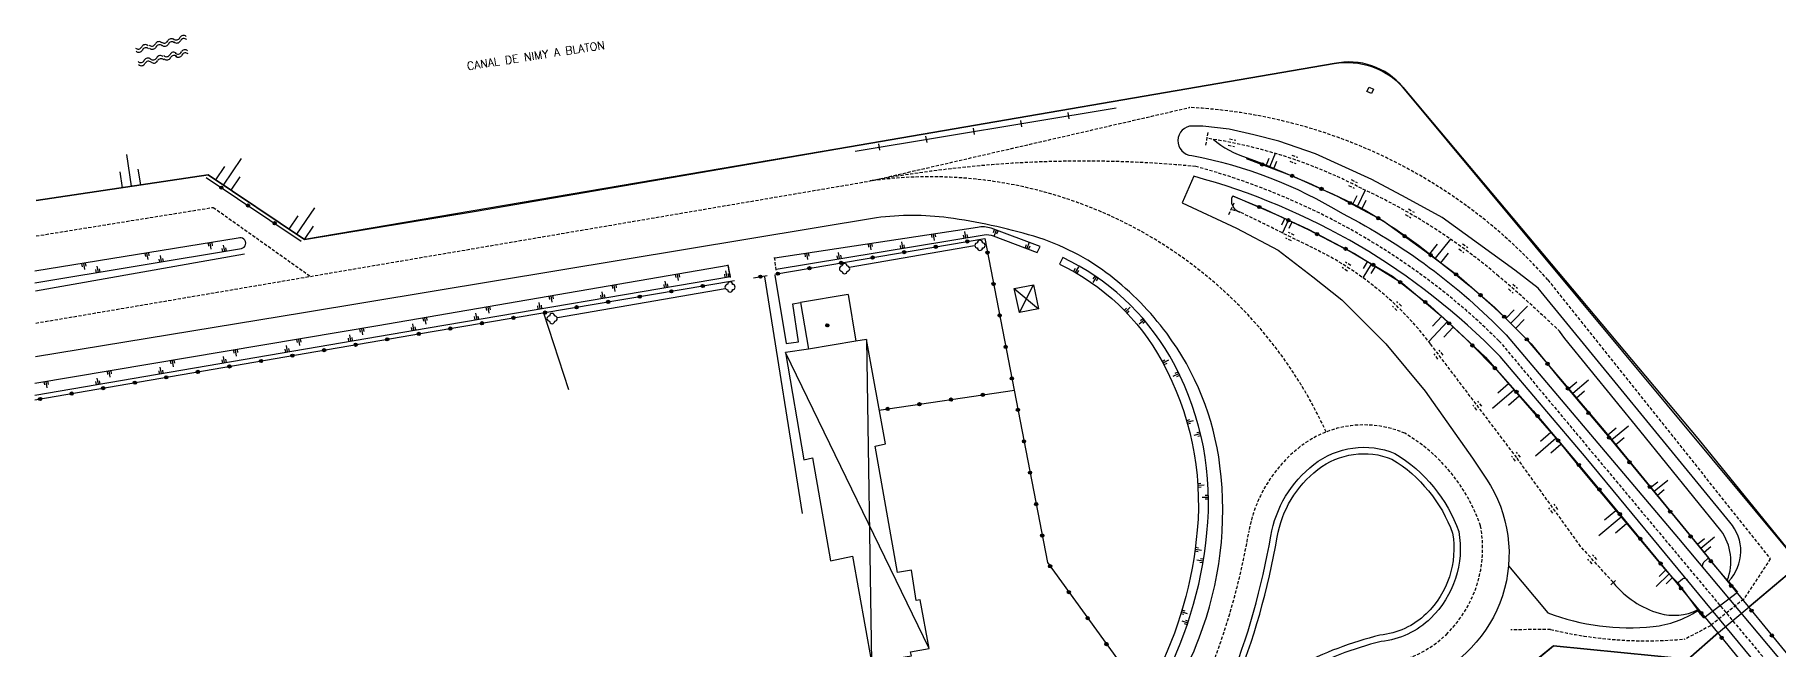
# Model space of a CAD drawing. Header units: millimetres. Extents: x 115000 to 116000, y 129000 to 130000.
# Drawn here: x 115014.9 to 115287.2, y 129634.3 to 129730.2 of the extents above; entities that cross this region are included whole.
import ezdxf
from ezdxf.enums import TextEntityAlignment as Align

# ---------------------------------------------------------------- set-up
doc = ezdxf.new("R2010")
doc.units = ezdxf.units.MM
doc.linetypes.add('DASHED', pattern=[0.75, 0.5, -0.25])
doc.layers.get('0').update_dxf_attribs({"linetype": 'CONTINUOUS'})
for name, color, linetype in [('28', 7, 'CONTINUOUS'), ('W0001', 6, 'DASHED'), ('W0008', 7, 'CONTINUOUS'), ('W0100', 7, 'CONTINUOUS'), ('W0112', 1, 'DASHED'), ('W0211', 2, 'CONTINUOUS'), ('W0220', 5, 'DASHED'), ('W0300', 7, 'CONTINUOUS'), ('W0310', 3, 'CONTINUOUS'), ('W0322', 7, 'CONTINUOUS'), ('W0420', 7, 'CONTINUOUS'), ('W0515', 5, 'CONTINUOUS'), ('W0984', 7, 'CONTINUOUS'), ('W0989', 7, 'CONTINUOUS'), ('W0991', 7, 'CONTINUOUS')]:
    doc.layers.add(name, color=color, linetype=linetype)
doc.styles.get("Standard").update_dxf_attribs({"font": 'romans.shx', "width": 0.85})

# ---------------------------------------------------------------- blocks, each defined once
blk = doc.blocks.new('OH01')
at = {"layer": 'W0322', "color": 0}
for radius in [0.25, 0.15]:
    blk.add_circle((0, 0), radius, dxfattribs=at)
blk = doc.blocks.new('TP15')
at = {"color": 0}
for p, q in [((0, 1), (0, 0)), ((-0.289, 0.5), (-0.289, 0)), ((0.289, 0.5), (0.289, 0))]:
    blk.add_line(p, q, dxfattribs=at)
blk = doc.blocks.new('TP09')
at = {"color": 2}
blk.add_line((0, -1), (0, 1), dxfattribs=at)
blk = doc.blocks.new('TP06')
at = {"layer": 'W0220', "color": 0}
for p, q in [((-0.5, 0.5), (0.5, 0.5)), ((-0.5, -0.5), (0.5, -0.5))]:
    blk.add_line(p, q, dxfattribs=at)
blk = doc.blocks.new('TP12')
at = {"layer": 'W0515', "color": 0}
for centre, start, end in [((-0.5, 0.625), 216.8699, 323.1301), ((0.5, -0.125), 36.8699, 143.1301), ((0.5, -0.625), 36.8699, 143.1301), ((-0.5, 0.125), 216.8699, 323.1301)]:
    blk.add_arc(centre, 0.625, start, end, dxfattribs=at)
blk = doc.blocks.new('BI01')
at = {"layer": 'W0420', "color": 0}
for p, q in [((-0.75, 0.75), (0.75, 0.75)), ((-0.75, -0.75), (-0.75, 0.75)), ((0.75, 0.75), (0.75, -0.75)), ((0.75, -0.75), (-0.75, -0.75))]:
    blk.add_line(p, q, dxfattribs=at)
blk = doc.blocks.new('OH03')
at = {"layer": '28', "color": 0}
blk.add_line((0, -0.5), (0, 0.5), dxfattribs=at)
blk = doc.blocks.new('TP10')
at = {"layer": 'W0300', "color": 0}
for centre, start, end in [((-0.4, 0), 90, 270), ((0, 0.4), 0, 180), ((0.4, 0), 270, 90), ((0, -0.4), 180, 360)]:
    blk.add_arc(centre, 0.4, start, end, dxfattribs=at)
blk = doc.blocks.new('BB01')
at = {"layer": 'W0991', "color": 0}
for p, q in [((-0.5, 0.04), (-0.04, 0.5)), ((-0.48, -0.13), (0.13, 0.48)), ((-0.43, -0.25), (0.25, 0.43)), ((-0.36, -0.35), (0.35, 0.36)), ((-0.26, -0.43), (0.43, 0.26)), ((-0.13, -0.48), (0.48, 0.13)), ((0.03, -0.5), (0.5, -0.03)), ((0.31, -0.39), (0.39, -0.31))]:
    blk.add_line(p, q, dxfattribs=at)
blk.add_circle((0, 0), 0.5, dxfattribs=at)
blk = doc.blocks.new('TP15B')
at = {"color": 0}
for p, q in [((0, 5), (0, 0)), ((-1.44, 2.5), (-1.44, 0)), ((1.44, 2.5), (1.44, 0))]:
    blk.add_line(p, q, dxfattribs=at)

msp = doc.modelspace()

# ---------------------------------------------------------------- linework, layer by layer
at = {"layer": 'W0001'}
for points in [[(115145.37, 129707.4), (115195.23, 129718.87, -0.201509), (115251.22, 129691.96), (115285.95, 129648.42), (115281.79, 129642.1), (115276.61, 129637.97), (115272.67, 129635.91, -0.083275), (115251.64, 129637.4), (115245.44, 129637.34)], [(115145.37, 129707.4, -0.070641), (115196.23, 129709.66, -0.129332), (115243.57, 129682.46), (115314.28, 129597.81, -0.185621), (115328.57, 129563.63, -0.185621)], [(115015.06, 129685.21), (115145.37, 129707.4, -0.332454), (115216.57, 129668.22)], [(115197.48, 129629.05, -0.001113), (115197.49, 129629.07), (115198.17, 129630.19, 0.052911), (115204.49, 129652.56, -0.187716), (115212.53, 129665.93, -0.272368), (115228.89, 129668.01, -0.178105), (115240.69, 129653.57, -0.25223), (115235.36, 129636.63, -0.164244), (115225.79, 129632.06, 0.057616), (115214.08, 129627.6, 0.029868), (115206.35, 129623.41), (115205.74, 129623.07)]]:
    msp.add_lwpolyline(points, format="xyb", dxfattribs=at)
msp.add_lwpolyline([(115015.12, 129698.82), (115042.78, 129703.28), (115057.96, 129692.51)], dxfattribs=at)
at = {"layer": 'W0008'}
for points in [[(115057.04, 129698.25), (115083.83, 129702.67), (115140.31, 129712.44), (115217.83, 129725.73, -0.255224), (115228.58, 129722.04), (115274.62, 129667.22), (115290.56, 129647.61), (115282.67, 129640.9)], [(115279.43, 129644.9, 0.39491), (115279.6, 129654.15), (115249.68, 129690.67), (115246.04, 129693.47), (115234.7, 129701.68), (115229.1, 129704.79), (115223.74, 129707.65), (115214.9, 129711.63), (115209.17, 129713.62), (115205.31, 129714.61), (115201.45, 129715.48), (115197.34, 129715.98), (115195.72, 129715.98, 0.973302), (115195.6, 129711.38, -0.090783), (115219.14, 129702.3, -0.083335), (115244.67, 129683.39), (115271.6, 129651.61), (115295.05, 129623.66), (115304.88, 129611.59), (115315.39, 129598.69, -0.140984), (115328.72, 129574.06, -0.04846), (115329.99, 129563.44, -0.04846)], [(115326.86, 129563.86, 0.12213), (115319.68, 129588.29, 0.030189), (115300.54, 129611.74), (115257.17, 129664.17), (115243.76, 129680, 0.134162), (115195.91, 129708.13), (115194.11, 129703.98), (115202.59, 129700.01), (115209.1, 129696.59), (115214.51, 129692.44), (115219.03, 129688.83), (115225.89, 129681.98), (115232.03, 129674.59), (115239.43, 129664.13), (115241.6, 129660.88, -0.485527), (115231.32, 129629.38, 0.061355), (115207.48, 129619.83, 0.06094), (115182.64, 129601.87), (115148.15, 129573.38), (115074.95, 129512.11), (115060.29, 129500)], [(115049.64, 129500), (115085.33, 129530.02), (115145.19, 129579.92), (115177.94, 129607.28, 0.106541), (115196.75, 129636.07, 0.123719), (115200, 129662.94, 0.129023), (115191.68, 129683.62, 0.068543), (115182.83, 129692.63, 0.091662), (115170.92, 129698.77, 0.039863), (115157.55, 129701.65, 0.066593), (115146.36, 129701.65), (115056.89, 129686.83), (115015.04, 129679.95)], [(115276.26, 129648.51), (115275.53, 129647.83, 0.462217), (115275.57, 129646.87, 0.489596)], [(115245.06, 129647.34), (115251.2, 129639.97, 0.116308), (115267.64, 129637.85, 0.121943), (115274.61, 129640.33, -0.955638)], [(115271.37, 129644.59), (115272.24, 129645.28, -0.5164), (115273.02, 129645.05, 0.279432)]]:
    msp.add_lwpolyline(points, format="xyb", dxfattribs=at)
for points in [[(115057.04, 129698.25), (115041.96, 129708.37), (115015.14, 129704.33)], [(115015.04, 129690.23), (115047.67, 129696.01)], [(115275.59, 129639.21), (115280.83, 129643.23)], [(115279.43, 129644.9), (115280.83, 129643.23)], [(115275.59, 129639.21), (115274.61, 129640.33)], [(115277.84, 129636.9), (115282.67, 129640.9)], [(115277.84, 129636.9), (115273.1, 129632.77), (115252.07, 129634.83), (115246.84, 129630.58)]]:
    msp.add_lwpolyline(points, dxfattribs=at)
for points in [[(115201.31, 129628.61, 0.053559), (115207.94, 129651.96, -0.187716), (115214.67, 129663.16, -0.267767), (115227.31, 129664.88, -0.172771), (115237.3, 129652.67, -0.247915), (115232.91, 129639.14, -0.168337), (115225.17, 129635.51, 0.058339), (115212.54, 129630.74, 0.029343), (115204.58, 129626.43), (115202.86, 129625.48, -0.699892), (115200.59, 129627.44)], [(115202.2, 129628.16, 0.053738), (115208.93, 129651.8, -0.187716), (115215.28, 129662.37, -0.266014), (115226.86, 129663.98, -0.170889), (115236.33, 129652.42, -0.24633), (115232.22, 129639.85, -0.169796), (115224.99, 129636.5, 0.058559), (115212.09, 129631.64, 0.029201), (115204.07, 129627.29), (115202.37, 129626.35, -0.657385), (115201.51, 129627.02)]]:
    msp.add_lwpolyline(points, format="xyb", close=True, dxfattribs=at)
at = {"layer": 'W0100'}
for points in [[(115141.91, 129689.66), (115134.49, 129688.42)], [(115141.91, 129689.66), (115143.13, 129682.37)], [(115167.87, 129690.63), (115170.87, 129691.21), (115171.67, 129687.45), (115168.67, 129686.87), (115167.87, 129690.63), (115171.67, 129687.45)], [(115168.67, 129686.87), (115170.87, 129691.21)], [(115134.49, 129688.42), (115135.72, 129681.15)], [(115143.13, 129682.37), (115135.72, 129681.15), (115132.15, 129680.61), (115135, 129663.87), (115136.35, 129664.17), (115139.17, 129648.13), (115142.61, 129648.86), (115145.56, 129632.28), (115151.81, 129633.26), (115151.68, 129633.91), (115154.57, 129634.41), (115153.17, 129642), (115152.58, 129641.91), (115151.81, 129646.66), (115149.64, 129646.29), (115146.16, 129666.01), (115147.76, 129666.38), (115144.81, 129682.67), (115143.13, 129682.37)], [(115154.57, 129634.41), (115132.15, 129680.61)], [(115144.81, 129682.67), (115145.56, 129632.28)], [(115276.21, 129648.56), (115280.73, 129643.27)], [(115261.02, 129644.35), (115261.76, 129645.03)], [(115271.42, 129644.68), (115275.62, 129639.26)]]:
    msp.add_lwpolyline(points, dxfattribs=at)
for points in [[(115279.22, 129645.05, 0.258637), (115278.22, 129652.84), (115265.57, 129668.46), (115253.88, 129682.8), (115253.04, 129683.94)], [(115261.44, 129644.66, 0.151449), (115268.6, 129639.93, 0.187542), (115274.59, 129640.46, 1.960738)]]:
    msp.add_lwpolyline(points, format="xyb", dxfattribs=at)
at = {"layer": 'W0211'}
for points in [[(115198.92, 129713.91, 0.098905), (115204.25, 129711.03, -0.024605), (115221.91, 129703.27, -0.043844), (115233.85, 129695.13, -0.039391), (115247.81, 129682.78), (115260.02, 129668.44), (115276.28, 129648.59)], [(115203.15, 129702.46, -0.443248), (115202, 129705.09), (115209.15, 129701.99), (115213.78, 129699.89), (115220.99, 129696.06), (115228.56, 129691.38), (115234.92, 129686.02), (115241.45, 129679.88), (115243.92, 129677.09), (115253.13, 129666.48), (115256.44, 129662.38), (115269.7, 129646.52), (115271.43, 129644.73), (115274.55, 129640.55)], [(115130.67, 129693.65), (115163.18, 129699, -0.140695), (115164.59, 129698.83), (115171.46, 129696.26), (115171.9, 129697.16), (115164.25, 129700.01, 0.143254), (115162.14, 129700.16), (115130.46, 129695.36)], [(115014.92, 129691.48), (115047.17, 129696.87, 1.143054), (115046.68, 129698.46), (115014.92, 129693.32)], [(115191.1, 129629.22, 0.10226), (115198.1, 129654.13, 0.148735), (115192.17, 129680.03, 0.154191), (115175.44, 129695.43), (115174.94, 129694.44, -0.156856), (115190.95, 129679.24, -0.147943), (115196.45, 129652.91, -0.095908), (115189.88, 129629.93, -3.730513)]]:
    msp.add_lwpolyline(points, format="xyb", dxfattribs=at)
msp.add_lwpolyline([(115014.92, 129673.97), (115076.35, 129684.5), (115123.55, 129692.5), (115123.18, 129694.21), (115068.49, 129684.78), (115014.92, 129675.8)], dxfattribs=at)
at = {"layer": 'W0220'}
for points in [[(115197.97, 129714.06, -0.084077), (115222.15, 129706.22, -0.068521), (115243.51, 129692.55, -0.014383), (115253.13, 129683.85, -2.951747)], [(115261.38, 129644.78), (115256.33, 129650.35), (115246.34, 129664.22), (115232.87, 129681.98, 0.116053), (115215.15, 129696.63, 0.001859), (115203.15, 129702.52), (115201.89, 129702.94)]]:
    msp.add_lwpolyline(points, format="xyb", dxfattribs=at)
at = {"layer": 'W0310'}
for points in [[(115142.08, 129693.93), (115161.66, 129697.35)], [(115096.55, 129686.07), (115122.71, 129690.63)]]:
    msp.add_lwpolyline(points, dxfattribs=at)
at = {"layer": 'W0322'}
for points in [[(115143.04, 129712.06), (115183.77, 129718.83)], [(115204.1, 129710.93), (115211.54, 129708.09), (115218.32, 129705.04), (115225.43, 129701.21), (115232, 129696.51), (115237.36, 129692.47), (115242.93, 129687.67), (115248.62, 129681.98), (115252.89, 129676.74), (115260.76, 129667.35), (115270.61, 129655.44), (115297.41, 129622.77), (115301.78, 129617.31), (115304.19, 129614.47), (115306.92, 129612.07), (115309.88, 129609.56), (115313.92, 129606.72), (115318.52, 129604.31), (115322.79, 129602.78), (115328.58, 129601.14), (115333.5, 129600.05), (115336.79, 129599.51)], [(115041.66, 129707.94), (115056.52, 129698.02)], [(115201.94, 129705.09), (115207.1, 129702.94), (115213.78, 129699.84), (115220.67, 129696.26), (115226.93, 129692.53), (115232.82, 129687.91), (115238.45, 129682.71), (115243.71, 129677.4), (115248.92, 129671.52), (115255.12, 129664.17), (115261.17, 129656.97), (115277.22, 129637.48), (115291.31, 129620.25)], [(115130.47, 129692.86), (115163.27, 129698.43), (115173.06, 129647.83), (115187.27, 129628.21), (115184.99, 129623.78), (115181.84, 129618.93), (115178.34, 129614.65), (115174.63, 129610.51), (115170.63, 129606.8), (115166.05, 129603.09), (115161.55, 129599.45), (115157.26, 129595.95), (115147.9, 129588.53)], [(115014.92, 129673.23), (115076.97, 129683.89), (115124.18, 129691.85)], [(115127.17, 129692.29), (115129.31, 129692.65)], [(115146.74, 129671.61), (115167.89, 129674.75)]]:
    msp.add_lwpolyline(points, dxfattribs=at)
at = {"layer": 'W0515'}
msp.add_lwpolyline([(115282.67, 129640.9), (115290.56, 129647.61), (115228.58, 129722.04, 0.280227), (115217.83, 129725.73), (115140.31, 129712.44), (115057.04, 129698.25)], format="xyb", dxfattribs=at)
for points in [[(115015.14, 129704.33), (115041.96, 129708.37), (115057.04, 129698.25)], [(115089.31, 129500), (115252.07, 129634.83), (115273.1, 129632.77), (115277.84, 129636.9)]]:
    msp.add_lwpolyline(points, dxfattribs=at)
at = {"layer": 'W0989'}
for points in [[(115128.89, 129692.43), (115134.75, 129655.47)], [(115130.46, 129692.72), (115132.24, 129682.01), (115134.17, 129682.3), (115133.28, 129688.21), (115134.49, 129688.42)], [(115094.35, 129686.82), (115098.24, 129674.84)]]:
    msp.add_lwpolyline(points, dxfattribs=at)

# ---------------------------------------------------------------- block references
at = {"layer": 'W0112'}
for p, rotation in [((115197.97, 129713.97), 349.6242561793795), ((115201.82, 129703.09), 335.5838798766873), ((115123.37, 129693.33), 10.98304803514801), ((115130.52, 129694.48), 187.2827823861898)]:
    msp.add_blockref('TP09', p, dxfattribs=dict(at, rotation=rotation))
at = {"layer": 'W0211'}
for p, xscale, yscale, zscale, rotation in [((115207.79, 129709.64), 2.229558104727358, 2.229558104727358, 2.229558104727358, 337.9854372683056), ((115221.47, 129703.49), 2.766522494198661, 2.766522494198661, 2.766522494198661, 333.6020507868553), ((115210.7, 129701.29), 2.209405003362479, 2.209405003362479, 2.209405003362479, 155.5838938913729), ((115233.59, 129695.34), 3.835235854527648, 3.835235854527648, 3.835235854527648, 320.9196383633965), ((115223.66, 129694.41), 2.496509857628149, 2.496509857628149, 2.496509857628149, 148.3146924019037), ((115245.41, 129685.19), 3.727068555713984, 3.727068555713984, 3.727068555713984, 315.629773750064), ((115235.54, 129685.45), 4.278789980023306, 4.278789980023306, 4.278789980023306, 136.7006308556691), ((115245.89, 129674.82), 4.381271587153127, 4.381271587153127, 4.381271587153127, 130.9401761847339), ((115255.09, 129674.23), 3.220261313620891, 3.220261313620891, 3.220261313620891, 310.4318433836017), ((115261.21, 129666.99), 3.369035036000377, 3.369035036000377, 3.369035036000377, 309.3149877941397), ((115252.46, 129667.25), 4.203185029429934, 4.203185029429934, 4.203185029429934, 130.9401761847425), ((115267.81, 129658.93), 2.731016244527886, 2.731016244527886, 2.731016244527886, 309.314987794068), ((115262.65, 129654.95), 4.531215778688773, 4.531215778688773, 4.531215778688773, 129.8792557108758), ((115275.09, 129650.04), 2.783680110941841, 2.783680110941841, 2.783680110941841, 309.3149877940986), ((115270.13, 129646.07), 2.790463488473081, 2.790463488473081, 2.790463488473081, 134.1818544326883)]:
    msp.add_blockref('TP15', p, dxfattribs=dict(at, xscale=xscale, yscale=yscale, zscale=zscale, rotation=rotation))
for p, rotation in [((115160.27, 129698.52), 9.348329972479169), ((115165.08, 129699.7), 159.5559580547299), ((115042.3, 129697.75), 189.1993493522713), ((115044.51, 129696.42), 9.485620090264431), ((115145.37, 129697.62), 188.6187961152511), ((115150.41, 129696.89), 9.348329972479169), ((115155.25, 129699.12), 188.6187961152511), ((115169.85, 129696.86), 339.4403853662373), ((115022.56, 129694.55), 189.1993493522713), ((115024.78, 129693.13), 9.485620090264431), ((115032.43, 129696.15), 189.1993493522713), ((115034.65, 129694.77), 9.485620090264431), ((115135.48, 129696.12), 188.6187961152511), ((115140.54, 129695.27), 9.348329972479169), ((115177.38, 129693.14), 329.913147733831), ((115113.49, 129690.79), 9.620741158188455), ((115115.26, 129692.85), 189.7829223116284), ((115122.97, 129692.4), 9.620741158188455), ((115180.74, 129692.4), 145.594863616126), ((115095.55, 129689.45), 189.7829223116284), ((115103.63, 129689.12), 9.620741158188455), ((115105.4, 129691.15), 189.7829223116284), ((115075.84, 129686.05), 189.7829223116284), ((115083.92, 129685.78), 9.620741158188455), ((115085.69, 129687.75), 189.7829223116284), ((115093.78, 129687.45), 9.620741158188455), ((115185.23, 129687), 314.018301901245), ((115188.15, 129685.73), 130.418080064665), ((115064.2, 129682.41), 9.727951565592235), ((115065.98, 129684.36), 189.5155568576946), ((115074.06, 129684.1), 9.727951565592235), ((115046.26, 129681.06), 189.5155568576946), ((115054.34, 129680.72), 9.727951565592235), ((115056.12, 129682.71), 189.5155568576946), ((115026.53, 129677.75), 189.5155568576946), ((115034.63, 129677.34), 9.727951565592235), ((115036.39, 129679.4), 189.5155568576946), ((115044.49, 129679.03), 9.727951565592235), ((115191.1, 129678.94), 298.2413241020079), ((115016.67, 129676.1), 189.5155568576946), ((115024.78, 129675.66), 9.727951565592235), ((115193.58, 129677.36), 116.03279385618), ((115194.85, 129669.7), 285.9059551711042), ((115196.95, 129667.97), 103.480716802336), ((115196.54, 129659.86), 273.5705862402004), ((115198.2, 129658.07), 90.92863974849219), ((115196.12, 129649.88), 262.2149096207738), ((115197.39, 129648.11), 80.55008248293062), ((115193.98, 129640.13), 253.0999204527267), ((115194.98, 129638.42), 71.58682480899624)]:
    msp.add_blockref('TP15', p, dxfattribs=dict(at, rotation=rotation))
at = {"layer": 'W0220'}
for p, rotation in [((115201.87, 129713.38), 348.6784358662786), ((115211.52, 129710.78), 341.1514258534308), ((115220.74, 129706.94), 333.6244158405829), ((115229.62, 129702.35), 330.0257154694972), ((115210.94, 129698.71), 153.8042105728204), ((115238, 129696.9), 323.8608346353918), ((115219.77, 129694.03), 147.5956544919104), ((115245.76, 129690.6), 318.7763106183629), ((115227.63, 129687.87), 136.1861498070598), ((115234.14, 129680.3), 127.1757593851588), ((115240.19, 129672.33), 127.1757593851588), ((115246.23, 129664.37), 127.1757593851588), ((115252.08, 129656.25), 125.7775145403091), ((115258.16, 129648.33), 132.2026980211172)]:
    msp.add_blockref('TP06', p, dxfattribs=dict(at, rotation=rotation))
at = {"layer": 'W0300'}
for p in [(115162.52, 129697.35), (115141.37, 129693.71), (115123.49, 129690.85), (115095.7, 129685.92)]:
    msp.add_blockref('TP10', p, dxfattribs=at)
at = {"layer": 'W0322'}
for name, p, rotation in [('OH03', (115168.97, 129716.37), 9.450338121438698), ('OH03', (115176.37, 129717.6), 9.450338121438698), ('OH03', (115146.78, 129712.68), 9.450338121438698), ('OH03', (115154.17, 129713.91), 9.450338121438698), ('OH03', (115161.57, 129715.14), 9.450338121438698), ('OH01', (115206.6, 129709.98), 339.1001576233321), ('OH01', (115211.27, 129708.2), 339.1001576233321), ('OH01', (115044.05, 129706.35), 326.2805680573182), ('OH01', (115215.84, 129706.16), 335.7231742024562), ('OH01', (115048.21, 129703.57), 326.2805680573182), ('OH01', (115206.13, 129703.34), 337.3234693375773), ('OH01', (115220.33, 129703.96), 331.7301084031506), ('OH01', (115052.37, 129700.8), 326.2805680573182), ('OH01', (115210.68, 129701.27), 335.1102383679799), ('OH01', (115215.18, 129699.11), 332.5971101287204), ('OH01', (115224.73, 129701.59), 331.7301084031506), ('OH01', (115155.61, 129697.13), 9.632199692178661), ('OH01', (115160.54, 129697.96), 9.632199692178661), ('OH01', (115219.62, 129696.81), 332.5971101287204), ('OH01', (115228.85, 129698.77), 324.4070966370165), ('OH01', (115135.9, 129693.78), 9.632199692178661), ('OH01', (115140.83, 129694.62), 9.632199692178661), ('OH01', (115145.76, 129695.45), 9.632199692178661), ('OH01', (115150.68, 129696.29), 9.632199692178661), ('OH01', (115163.69, 129696.23), 280.9502623874994), ('OH01', (115223.95, 129694.31), 329.2106037421478), ('OH01', (115232.9, 129695.83), 322.9790405452187), ('OH01', (115119.25, 129691.01), 9.570812977213407), ('OH01', (115128.22, 129692.46), 9.45031327575679), ('OH01', (115130.97, 129692.94), 9.632199692178661), ('OH01', (115164.64, 129691.32), 280.9502623874994), ('OH01', (115228.14, 129691.59), 321.8786876501604), ('OH01', (115236.89, 129692.82), 322.9790405452187), ('OH01', (115104.46, 129688.52), 9.570812977213407), ('OH01', (115109.39, 129689.35), 9.570812977213407), ('OH01', (115114.32, 129690.18), 9.570812977213407), ('OH01', (115232.07, 129688.5), 321.8786876501604), ('OH01', (115240.7, 129689.59), 319.2507418409555), ('OH01', (115089.67, 129686.03), 9.570812977213407), ('OH01', (115094.6, 129686.86), 9.570812977213407), ('OH01', (115099.53, 129687.69), 9.570812977213407), ('OH01', (115165.59, 129686.41), 280.9502623874994), ('OH01', (115244.39, 129686.21), 315.0369691520257), ('OH01', (115074.88, 129683.53), 9.743519047243957), ('OH01', (115079.8, 129684.36), 9.570812977213407), ('OH01', (115084.74, 129685.19), 9.570812977213407), ('OH01', (115235.79, 129685.17), 317.2608301937221), ('OH01', (115055.16, 129680.14), 9.743519047243957), ('OH01', (115060.09, 129680.99), 9.743519047243957), ('OH01', (115065.02, 129681.83), 9.743519047243957), ('OH01', (115069.95, 129682.68), 9.743519047243957), ('OH01', (115166.54, 129681.5), 280.9502623874994), ('OH01', (115239.42, 129681.73), 314.7519191083034), ('OH01', (115247.92, 129682.68), 315.0369691520257), ('OH01', (115040.38, 129677.6), 9.743519047243957), ('OH01', (115045.31, 129678.45), 9.743519047243957), ('OH01', (115050.24, 129679.3), 9.743519047243957), ('OH01', (115242.94, 129678.18), 314.7519191083034), ('OH01', (115251.16, 129678.87), 309.1300698584156), ('OH01', (115025.6, 129675.06), 9.743519047243957), ('OH01', (115030.52, 129675.91), 9.743519047243957), ('OH01', (115035.45, 129676.76), 9.743519047243957), ('OH01', (115167.49, 129676.59), 280.9502623874994), ('OH01', (115254.34, 129675.01), 309.9727855161649), ('OH01', (115015.74, 129673.37), 9.743519047243957), ('OH01', (115020.67, 129674.22), 9.743519047243957), ('OH01', (115153.06, 129672.55), 8.444279787336747), ('OH01', (115158, 129673.28), 8.444279787336747), ('OH01', (115162.95, 129674.02), 8.444279787336747), ('OH01', (115246.3, 129674.48), 311.5110821289294), ('OH01', (115148.11, 129671.82), 8.444279787336747), ('OH01', (115168.44, 129671.68), 280.9502623874994), ('OH01', (115249.6, 129670.72), 310.1625568475758), ('OH01', (115257.55, 129671.18), 309.9727855161649), ('OH01', (115169.39, 129666.77), 280.9502623874994), ('OH01', (115252.82, 129666.89), 310.1625568475758), ('OH01', (115260.76, 129667.35), 309.9727855161649), ('OH01', (115170.34, 129661.87), 280.9502623874994), ('OH01', (115256.04, 129663.07), 310.0470575767609), ('OH01', (115263.95, 129663.5), 309.5823967312292), ('OH01', (115259.26, 129659.24), 310.0470575767609), ('OH01', (115267.13, 129659.64), 309.5823967312292), ('OH01', (115171.29, 129656.96), 280.9502623874994), ('OH01', (115270.32, 129655.79), 309.5823967312292), ('OH01', (115262.46, 129655.4), 309.4599939354939), ('OH01', (115172.24, 129652.05), 280.9502623874994), ('OH01', (115265.64, 129651.54), 309.4599939354939), ('OH01', (115273.49, 129651.92), 309.367377145436), ('OH01', (115268.82, 129647.68), 309.4599939354939), ('OH01', (115276.66, 129648.06), 309.367377145436), ('OH01', (115173.47, 129647.26), 305.9259947979446), ('OH01', (115176.4, 129643.21), 305.9259947979446), ('OH01', (115271.99, 129643.82), 309.4599939354939), ('OH01', (115279.83, 129644.19), 309.367377145436), ('OH01', (115275.17, 129639.96), 309.4599939354939), ('OH01', (115283.01, 129640.33), 309.367377145436), ('OH01', (115179.34, 129639.16), 305.9259947979446), ('OH01', (115286.18, 129636.46), 309.367377145436), ('OH01', (115182.27, 129635.11), 305.9259947979446), ('OH01', (115278.35, 129636.1), 309.2875759229778)]:
    msp.add_blockref(name, p, dxfattribs=dict(at, rotation=rotation))
at = {"layer": 'W0420', "xscale": 0.5, "yscale": 0.5, "zscale": 0.5, "rotation": 334.7365328828526}
msp.add_blockref('BI01', (115223.46, 129721.56), dxfattribs=at)
at = {"layer": 'W0515'}
for name, p, rotation in [('TP12', (115035.72, 129729.02), 10.44305987396303), ('TP12', (115037.61, 129729.53), 10.44305987396303), ('TP12', (115031.66, 129728.09), 10.44305987396303), ('TP12', (115032.06, 129725.99), 10.44305987396303), ('TP12', (115033.78, 129728.56), 10.44305987396303), ('TP12', (115034.01, 129726.39), 10.44305987396303), ('TP12', (115036.07, 129726.9), 10.44305987396303), ('TP12', (115037.84, 129727.3), 10.44305987396303), ('TP15B', (115029.97, 129706.57), 8.566817772293795), ('TP15B', (115044.35, 129706.77), 326.1319941810009), ('TP15B', (115055.8, 129699.08), 326.1319941810009)]:
    msp.add_blockref(name, p, dxfattribs=dict(at, rotation=rotation))
at = {"layer": 'W0991', "xscale": 0.5, "yscale": 0.5, "zscale": 0.5, "rotation": 9.544052480355196}
msp.add_blockref('BB01', (115138.68, 129684.86), dxfattribs=at)

# ---------------------------------------------------------------- texts
at = {"layer": 'W0984'}
msp.add_text('CANAL DE NIMY A BLATON', height=1.25, rotation=8.8279, dxfattribs=at).set_placement((115093.16, 129726.98), align=Align.MIDDLE)

doc.saveas('drawing.dxf')
